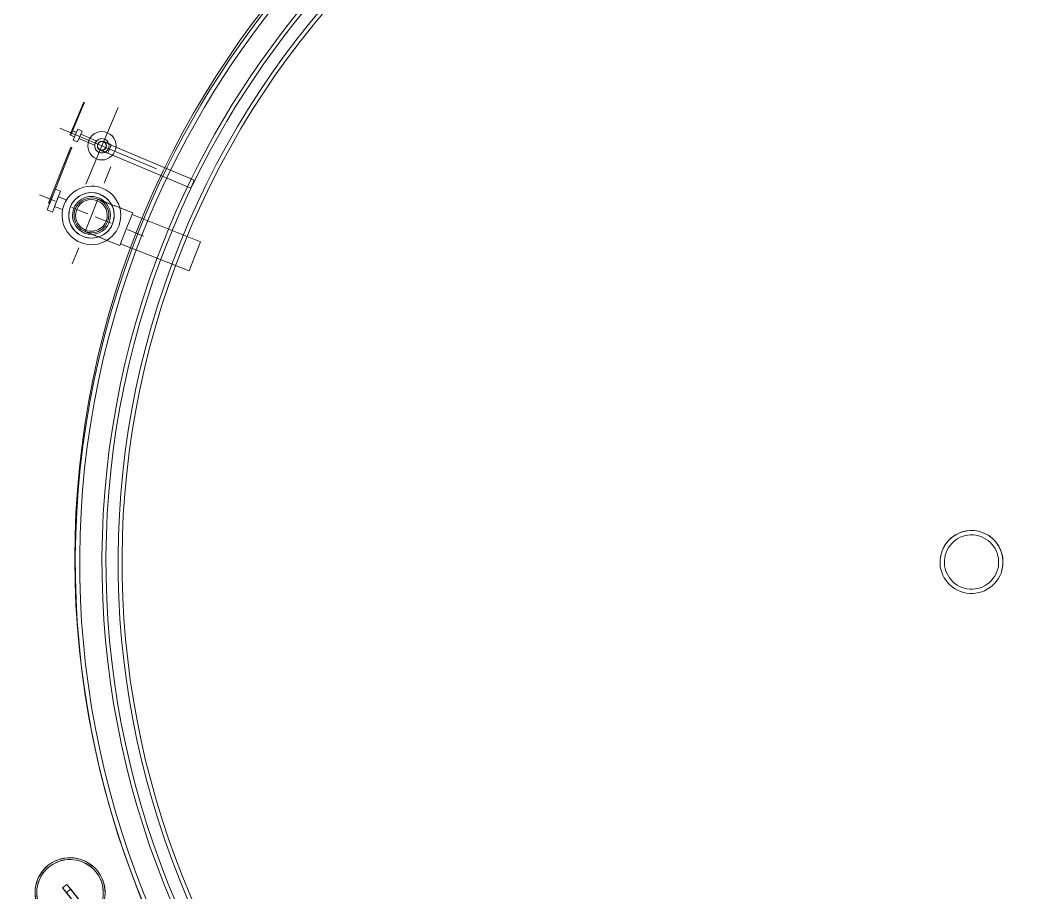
# Model space of a CAD drawing. Header units: metres. Extents: x -207 to 292, y -187 to 169.
# Drawn here: x -38.03 to -32.25, y -78.83 to -73.81 of the extents above; entities that cross this region are included whole.
import ezdxf

# ---------------------------------------------------------------- set-up
doc = ezdxf.new("R2010")
doc.units = ezdxf.units.M
doc.linetypes.add('Dash', pattern=[0.006, 0.003, -0.003])
for name, color, linetype, lineweight in [('EQUIPOS PIS', 7, 'Continuous', 9), ('P-SANR-FIXT', 7, 'Continuous', 9), ('P-SANR-FIXT-HDLN', 7, 'Dash', 9)]:
    doc.layers.add(name, color=color, linetype=linetype, lineweight=lineweight)
doc.layers.add('PR10-ARQ-PL-001-Emplazamiento-C-1_dwg', color=7, linetype='Continuous', lineweight=9, true_color=0x767676)

# ---------------------------------------------------------------- blocks, each defined once
blk = doc.blocks.new('M_Estanque-Terraza - M_Estanque-Terraza-2090154-PLANTA EMPLAZAMIENTO ACTUALIZADO')
at = {"layer": 'P-SANR-FIXT'}
for radius, start, end in [(5.1516, 0, 136.13623), (5.1516, 0, 136.13623), (5.1266, 0, 136.11945), (5.1266, 0, 136.11945), (4.9983, 0, 136.03065), (4.9755, 360, 136.01444), (4.9059, 0, 180), (4.8832, 0, 180), (5.1516, 143.87983, 180), (5.1516, 143.87983, 180), (5.1266, 143.90087, 180), (5.1266, 143.90087, 180), (4.9983, 144.01222, 180), (4.9755, 144.03254, 180), (0.1811, 360, 180), (0.1811, 0, 180), (0.1561, 0, 180), (0.1561, 0, 180), (5.1516, 180, 360), (5.1516, 180, 360), (5.1266, 180, 0), (5.1266, 180, 0), (4.9983, 180, 0), (4.9755, 180, 0), (4.9059, 180, 360), (4.8832, 180, 360), (0.1811, 180, 360), (0.1811, 180, 0), (0.1561, 180, 0), (0.1561, 180, 0)]:
    blk.add_arc((0, 0), radius, start, end, dxfattribs=at)
blk = doc.blocks.new('M_Tuberia Alimentación-01 - M_Tuberia Alimentación-01-2152466-PLANTA EMPLAZAMIENTO ACTUALIZADO')
at = {"layer": 'P-SANR-FIXT'}
for p, q in [((-0.2485, 0.3201), (-0.2551, 0.3201)), ((-0.2551, 0.3201), (-0.2551, 0.2959)), ((-0.2551, 0.0118), (-0.2551, 0.3169)), ((-0.2485, 0.3169), (-0.2551, 0.3169)), ((-0.2551, 0.2959), (-0.2551, -0.0196)), ((-0.2485, 0.2959), (-0.2485, 0.3201)), ((-0.2485, 0.3169), (-0.2485, 0.0118)), ((-0.2485, -0.0196), (-0.2485, 0.2959)), ((-0.2162, 0.0647), (-0.2485, 0.0647)), ((-0.2485, 0), (-0.2485, 0.0647)), ((-0.2162, 0.0647), (-0.2162, 0)), ((0.2154, 0.1), (0.1059, 0.1)), ((0.2154, 0), (0.2154, 0.1)), ((0.6388, 0.09), (0.2154, 0.09)), ((0.2154, 0), (0.2154, 0.09)), ((0.6388, 0.09), (0.6388, 0)), ((-0.2551, 0.0118), (-0.2551, -0.025)), ((-0.2551, 0.0118), (-0.2485, 0.0118)), ((-0.2485, -0.025), (-0.2485, 0.0118)), ((-0.2485, -0.0647), (-0.2485, 0)), ((-0.1681, 0.0296), (-0.2162, 0.0296)), ((-0.2162, 0), (-0.2162, 0.0296)), ((-0.2162, 0), (-0.2162, -0.0647)), ((-0.1681, 0.0296), (-0.1681, 0)), ((-0.1681, 0), (-0.1681, -0.0296)), ((0.2154, -0.1), (0.2154, 0)), ((0.2154, -0.09), (0.2154, 0)), ((0.6388, 0), (0.6388, -0.09)), ((-0.2551, -0.0196), (-0.2485, -0.0196)), ((-0.2551, -0.025), (-0.2485, -0.025)), ((-0.2162, -0.0296), (-0.2162, 0)), ((-0.2162, -0.0296), (-0.1681, -0.0296)), ((-0.2485, -0.0647), (-0.2162, -0.0647)), ((0.1059, -0.1), (0.2154, -0.1)), ((0.2154, -0.09), (0.6388, -0.09))]:
    blk.add_line(p, q, dxfattribs=at)
at = {"layer": 'P-SANR-FIXT', "flags": 128}
for points in [[(0.1059, 0.1), (0.1017, 0.1), (0.0974, 0.1), (0.0932, 0.1), (0.089, 0.1), (0.0849, 0.1), (0.0807, 0.1), (0.0766, 0.1), (0.0726, 0.1), (0.0686, 0.1), (0.0647, 0.1), (0.0608, 0.1), (0.057, 0.1), (0.0533, 0.1), (0.0496, 0.1), (0.0461, 0.1), (0.0427, 0.1), (0.0393, 0.1), (0.0361, 0.1), (0.0329, 0.1), (0.0299, 0.1), (0.027, 0.1), (0.0243, 0.1), (0.0216, 0.1), (0.0191, 0.1), (0.0168, 0.1), (0.0146, 0.1), (0.0125, 0.1), (0.0106, 0.1), (0.0088, 0.1), (0.0072, 0.1), (0.0057, 0.1), (0.0044, 0.1), (0.0033, 0.1), (0.0023, 0.1), (0.0015, 0.1), (0.0009, 0.1), (0.0004, 0.1), (0.0001, 0.1), (0, 0.1)], [(0, -0.1), (0.0001, -0.1), (0.0003, -0.1), (0.0008, -0.1), (0.0014, -0.1), (0.0021, -0.1), (0.003, -0.1), (0.0041, -0.1), (0.0054, -0.1), (0.0068, -0.1), (0.0084, -0.1), (0.0101, -0.1), (0.012, -0.1), (0.014, -0.1), (0.0162, -0.1), (0.0185, -0.1), (0.021, -0.1), (0.0236, -0.1), (0.0263, -0.1), (0.0291, -0.1), (0.0321, -0.1), (0.0352, -0.1), (0.0384, -0.1), (0.0417, -0.1), (0.0452, -0.1), (0.0487, -0.1), (0.0523, -0.1), (0.056, -0.1), (0.0598, -0.1), (0.0636, -0.1), (0.0675, -0.1), (0.0715, -0.1), (0.0755, -0.1), (0.0796, -0.1), (0.0837, -0.1), (0.0879, -0.1), (0.0921, -0.1), (0.0963, -0.1), (0.1005, -0.1), (0.1047, -0.1), (0.1059, -0.1)]]:
    blk.add_lwpolyline(points, dxfattribs=at)
at = {"layer": 'P-SANR-FIXT'}
for radius, start, end in [(0.1685, 360, 180), (0.1685, 360, 180), (0.1685, 360, 180), (0.1685, 360, 180), (0.1685, 360, 180), (0.1685, 360, 180), (0.1308, 0, 180), (0.1308, 360, 180), (0.1308, 360, 180), (0.1308, 360, 180), (0.109, 360, 180), (0.109, 360, 180), (0.109, 360, 180), (0.109, 360, 180), (0.1, 0, 180), (0.091, 0, 180), (0.091, 0, 180), (0.091, 0, 180), (0.091, 0, 180), (0.1685, 180, 360), (0.1685, 180, 360), (0.1685, 180, 360), (0.1685, 180, 360), (0.1685, 180, 360), (0.1685, 180, 360), (0.1308, 180, 0), (0.1308, 180, 360), (0.1308, 180, 360), (0.1308, 180, 360), (0.109, 180, 360), (0.109, 180, 360), (0.109, 180, 360), (0.109, 180, 360), (0.1, 180, 0), (0.091, 180, 0), (0.091, 180, 0), (0.091, 180, 0), (0.091, 180, 0)]:
    blk.add_arc((0, 0), radius, start, end, dxfattribs=at)
at = {"layer": 'P-SANR-FIXT-HDLN'}
for p, q in [((0, 0), (0, 0.301)), ((-0.3222, 0), (0, 0)), ((0.3222, 0), (0, 0)), ((0, 0), (0, -0.301))]:
    blk.add_line(p, q, dxfattribs=at)
blk = doc.blocks.new('M_Tuberia Alimentación-02 - M_Tuberia Alimentación-02-2155587-PLANTA EMPLAZAMIENTO ACTUALIZADO')
at = {"layer": 'P-SANR-FIXT'}
for p, q in [((0, 0), (0, 0.239)), ((-0.1897, 0.1905), (-0.1934, 0.1905)), ((-0.1934, 0.1905), (-0.1934, 0.186)), ((-0.1934, 0.1905), (-0.1934, 0.1828)), ((-0.1934, 0), (-0.1934, 0.186)), ((-0.1934, 0.1828), (-0.1934, -0.0065)), ((-0.1934, 0.1828), (-0.1897, 0.1828)), ((-0.1897, 0.1828), (-0.1897, 0.1905)), ((-0.1897, 0.186), (-0.1897, 0.1905)), ((-0.1897, 0.186), (-0.1897, 0)), ((-0.1897, -0.0065), (-0.1897, 0.1828)), ((-0.1934, 0), (-0.1934, -0.0139)), ((-0.1934, 0), (-0.1897, 0)), ((-0.165, 0.0139), (-0.1897, 0.0139)), ((-0.1897, 0.0139), (-0.1897, 0)), ((-0.1897, -0.0139), (-0.1897, 0)), ((-0.1897, 0), (-0.1897, -0.0139)), ((-0.1384, 0.0338), (-0.165, 0.0338)), ((-0.165, 0), (-0.165, 0.0338)), ((-0.165, 0), (-0.165, 0.0139)), ((-0.165, -0.0139), (-0.165, 0)), ((-0.165, -0.0338), (-0.165, 0)), ((-0.1384, 0), (-0.1384, 0.0338)), ((-0.0411, 0.0139), (-0.1384, 0.0139)), ((-0.1384, 0), (-0.1384, 0.0139)), ((-0.1384, -0.0338), (-0.1384, 0)), ((-0.1384, -0.0139), (-0.1384, 0)), ((-0.0411, 0), (-0.0411, 0.0139)), ((-0.0411, -0.0139), (-0.0411, 0)), ((0.0474, 0.0264), (0.0421, 0.0264)), ((0.0474, 0), (0.0474, 0.0264)), ((0.5661, 0.025), (0.0474, 0.025)), ((0.0474, 0), (0.0474, 0.025)), ((0.0474, -0.0264), (0.0474, 0)), ((0.5661, 0), (0.5661, 0.025)), ((-0.2622, 0), (0.3415, 0)), ((-0.1934, -0.0065), (-0.1897, -0.0065)), ((-0.1934, -0.0139), (-0.1897, -0.0139)), ((-0.1897, -0.0139), (-0.165, -0.0139)), ((-0.165, -0.0338), (-0.1384, -0.0338)), ((-0.1384, -0.0139), (-0.0411, -0.0139)), ((0, 0), (0, -0.239)), ((0.0421, -0.0264), (0.0474, -0.0264)), ((0.0474, -0.025), (0.0474, 0)), ((0.0474, -0.025), (0.5661, -0.025)), ((0.5661, -0.025), (0.5661, 0))]:
    blk.add_line(p, q, dxfattribs=at)
at = {"layer": 'P-SANR-FIXT', "flags": 128}
for points in [[(0.0421, 0.0264), (0.0405, 0.0264), (0.0388, 0.0264), (0.0371, 0.0264), (0.0354, 0.0264), (0.0338, 0.0264), (0.0321, 0.0264), (0.0305, 0.0264), (0.0289, 0.0264), (0.0273, 0.0264), (0.0257, 0.0264), (0.0242, 0.0264), (0.0227, 0.0264), (0.0212, 0.0264), (0.0198, 0.0264), (0.0183, 0.0264), (0.017, 0.0264), (0.0156, 0.0264), (0.0144, 0.0264), (0.0131, 0.0264), (0.0119, 0.0264), (0.0108, 0.0264), (0.0097, 0.0264), (0.0086, 0.0264), (0.0076, 0.0264), (0.0067, 0.0264), (0.0058, 0.0264), (0.005, 0.0264), (0.0042, 0.0264), (0.0035, 0.0264), (0.0029, 0.0264), (0.0023, 0.0264), (0.0018, 0.0264), (0.0013, 0.0264), (0.0009, 0.0264), (0.0006, 0.0264), (0.0004, 0.0264), (0.0002, 0.0264), (0.0001, 0.0264), (0, 0.0264)], [(0, -0.0264), (0, -0.0264), (0.0001, -0.0264), (0.0003, -0.0264), (0.0005, -0.0264), (0.0008, -0.0264), (0.0012, -0.0264), (0.0016, -0.0264), (0.0021, -0.0264), (0.0027, -0.0264), (0.0033, -0.0264), (0.004, -0.0264), (0.0048, -0.0264), (0.0056, -0.0264), (0.0064, -0.0264), (0.0074, -0.0264), (0.0083, -0.0264), (0.0094, -0.0264), (0.0105, -0.0264), (0.0116, -0.0264), (0.0128, -0.0264), (0.014, -0.0264), (0.0153, -0.0264), (0.0166, -0.0264), (0.018, -0.0264), (0.0194, -0.0264), (0.0208, -0.0264), (0.0223, -0.0264), (0.0238, -0.0264), (0.0253, -0.0264), (0.0269, -0.0264), (0.0285, -0.0264), (0.0301, -0.0264), (0.0317, -0.0264), (0.0333, -0.0264), (0.035, -0.0264), (0.0366, -0.0264), (0.0383, -0.0264), (0.04, -0.0264), (0.0417, -0.0264), (0.0421, -0.0264)]]:
    blk.add_lwpolyline(points, dxfattribs=at)
at = {"layer": 'P-SANR-FIXT'}
for radius, start, end in [(0.0814, 360, 180), (0.0814, 360, 180), (0.0814, 360, 180), (0.0814, 360, 180), (0.0814, 180, 360), (0.0814, 180, 360), (0.0814, 180, 360), (0.0814, 180, 360), (0.0411, 0, 180), (0.0411, 360, 180), (0.0411, 360, 180), (0.0411, 360, 180), (0.0411, 360, 180), (0.0411, 360, 180), (0.0411, 180, 0), (0.0411, 180, 360), (0.0411, 180, 360), (0.0411, 180, 360), (0.0411, 180, 360), (0.0411, 180, 360), (0.0264, 0, 180), (0.0264, 180, 0), (0.025, 0, 180), (0.025, 360, 180), (0.025, 180, 0), (0.025, 180, 360)]:
    blk.add_arc((0, 0), radius, start, end, dxfattribs=at)
blk = doc.blocks.new('M_Tuberia Exterior 01 - M_Tuberia Exterior 01-2160598-PLANTA EMPLAZAMIENTO ACTUALIZADO')
at = {"layer": 'P-SANR-FIXT'}
for p, q in [((-0.0134, 0.0158), (-0.0488, 0.0158)), ((-0.0488, 0.0158), (-0.0488, -0.0158)), ((-0.0488, 0.0158), (0.5335, 0.0158)), ((-0.0134, -0.0158), (-0.0134, 0.0158)), ((0.5689, 0.0158), (-0.0134, 0.0158)), ((0.119, 0.0158), (0.119, 0.025)), ((0.119, 0.025), (0.169, 0.025)), ((0.169, 0.025), (0.119, 0.025)), ((0.119, 0.025), (0.119, 0.0158)), ((0.169, 0.0158), (0.119, 0.0158)), ((0.119, 0.0158), (0.169, 0.0158)), ((0.1347, 0.0345), (0.1347, 0.025)), ((0.1534, 0.0345), (0.1347, 0.0345)), ((0.1534, 0.0345), (0.1347, 0.0345)), ((0.1534, 0.025), (0.1347, 0.025)), ((0.1534, 0.025), (0.1347, 0.025)), ((0.1347, 0.0158), (0.1347, -0.0158)), ((0.1347, 0.0158), (0.1534, 0.0158)), ((0.1347, 0.0158), (0.1534, 0.0158)), ((0.1534, 0.025), (0.1534, 0.0345)), ((0.1534, -0.0158), (0.1534, 0.0158)), ((0.169, 0.025), (0.169, 0.0158)), ((0.169, 0.0158), (0.169, 0.025)), ((0.5335, -0.0158), (0.5335, 0.0158)), ((0.5335, 0.0158), (0.5689, 0.0158)), ((0.5689, 0.0158), (0.5689, -0.0158)), ((-0.0488, -0.0158), (-0.0134, -0.0158)), ((-0.0488, -0.0158), (0.5335, -0.0158)), ((-0.0134, -0.0158), (0.5689, -0.0158)), ((0.119, -0.0158), (0.169, -0.0158)), ((0.119, -0.025), (0.119, -0.0158)), ((0.119, -0.0158), (0.119, -0.025)), ((0.169, -0.0158), (0.119, -0.0158)), ((0.169, -0.025), (0.119, -0.025)), ((0.119, -0.025), (0.169, -0.025)), ((0.1534, -0.0158), (0.1347, -0.0158)), ((0.1534, -0.0158), (0.1347, -0.0158)), ((0.1347, -0.025), (0.1347, -0.0305)), ((0.1347, -0.025), (0.1534, -0.025)), ((0.1347, -0.025), (0.1534, -0.025)), ((0.1347, -0.0305), (0.1534, -0.0305)), ((0.1347, -0.0305), (0.1534, -0.0305)), ((0.1534, -0.0305), (0.1534, -0.025)), ((0.169, -0.0158), (0.169, -0.025)), ((0.169, -0.025), (0.169, -0.0158)), ((0.5689, -0.0158), (0.5335, -0.0158))]:
    blk.add_line(p, q, dxfattribs=at)
for radius, start, end in [(0.2013, 0, 180), (0.2013, 360, 180), (0.1913, 360, 180), (0.1913, 0, 180), (0.2013, 180, 0), (0.2013, 180, 360), (0.1913, 180, 360), (0.1913, 180, 0)]:
    blk.add_arc((0, 0), radius, start, end, dxfattribs=at)
blk = doc.blocks.new('YADRAN_LASQUEMAS_ARQ_MO_002_TERRAZAS_rvt-1-PLANTA EMPLAZAMIENTO ACTUALIZADO')
at = {"layer": 'P-SANR-FIXT', "lineweight": 9}
for name, p, rotation in [('M_Estanque-Terraza - M_Estanque-Terraza-2090154-PLANTA EMPLAZAMIENTO ACTUALIZADO', (-32.5594, -76.9261), 339.5185696002038), ('M_Tuberia Alimentación-02 - M_Tuberia Alimentación-02-2155587-PLANTA EMPLAZAMIENTO ACTUALIZADO', (-37.5594, -74.5335), 337.1083807535604), ('M_Tuberia Alimentación-01 - M_Tuberia Alimentación-01-2152466-PLANTA EMPLAZAMIENTO ACTUALIZADO', (-37.6194, -74.9335), 338.4099999999992), ('M_Tuberia Exterior 01 - M_Tuberia Exterior 01-2160598-PLANTA EMPLAZAMIENTO ACTUALIZADO', (-37.7427, -78.8273), 308.4099999999988)]:
    blk.add_blockref(name, p, dxfattribs=dict(at, rotation=rotation))
blk = doc.blocks.new('PR10-ARQ-PL-001-Emplazamiento-C-1_dwg-674643-PLANTA EMPLAZAMIENTO ACTUALIZADO')
at = {"layer": 'EQUIPOS PIS'}
blk.add_circle((-32.568, -76.9087), 5.1472, dxfattribs=at)

msp = doc.modelspace()

# ---------------------------------------------------------------- block references
at = {"lineweight": 5}
msp.add_blockref('YADRAN_LASQUEMAS_ARQ_MO_002_TERRAZAS_rvt-1-PLANTA EMPLAZAMIENTO ACTUALIZADO', (0, 0), dxfattribs=at)
at = {"layer": 'PR10-ARQ-PL-001-Emplazamiento-C-1_dwg', "color": 7}
msp.add_blockref('PR10-ARQ-PL-001-Emplazamiento-C-1_dwg-674643-PLANTA EMPLAZAMIENTO ACTUALIZADO', (0, 0), dxfattribs=at)

doc.saveas('drawing.dxf')
